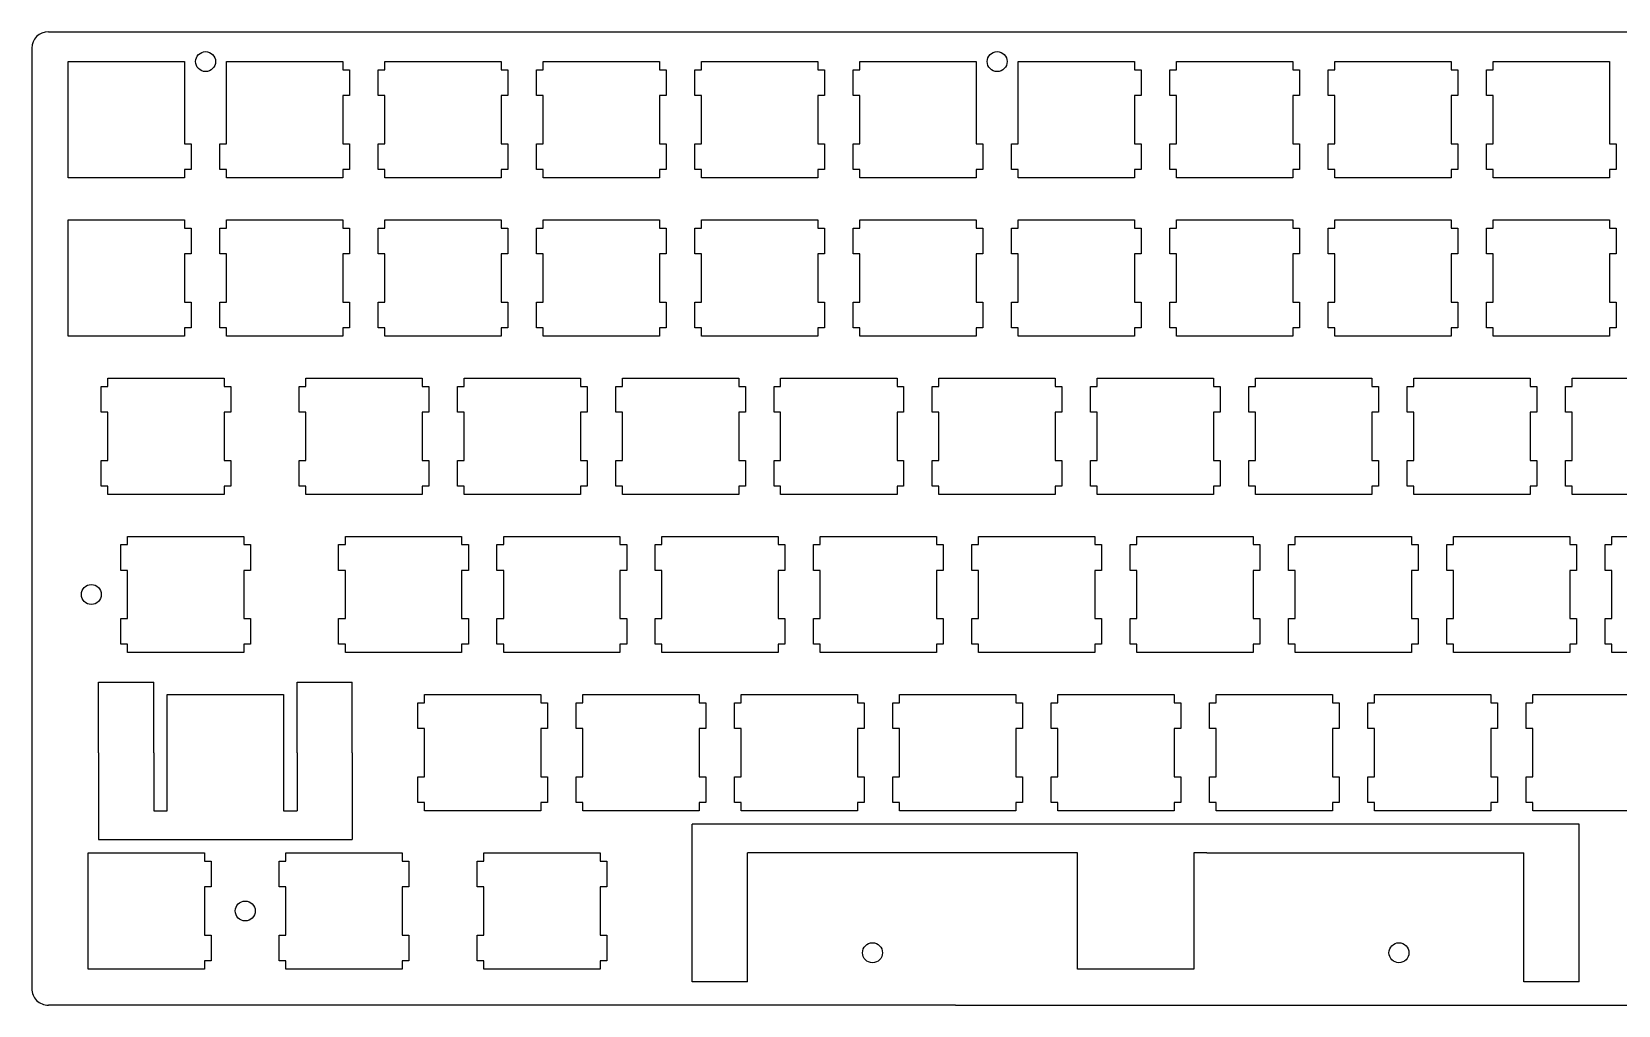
# Model space of a CAD drawing. Header units: millimetres. Extents: x 73 to 424, y 137 to 254.
# Drawn here: x 72.6 to 263.5, y 136.7 to 253.9 of the extents above; entities that cross this region are included whole.
import ezdxf

# ---------------------------------------------------------------- set-up
doc = ezdxf.new("R2010")
doc.units = ezdxf.units.MM

msp = doc.modelspace()

# ---------------------------------------------------------------- linework, layer by layer
at = {"linetype": 'Continuous'}
for p, q in [((74.57, 253.88), (421.98, 253.88)), ((72.57, 251.88), (72.57, 173.16)), ((80.61, 167.08), (80.61, 175.59)), ((80.61, 175.59), (87.26, 175.59)), ((87.26, 167.08), (87.26, 175.59)), ((88.87, 160.08), (88.87, 174.08)), ((102.87, 174.08), (102.87, 160.08)), ((104.49, 167.08), (104.49, 175.59)), ((104.49, 175.59), (111.14, 175.59)), ((111.14, 167.08), (111.14, 175.59)), ((72.57, 173.16), (72.57, 138.68)), ((80.61, 167.08), (80.61, 156.63)), ((87.26, 167.08), (87.26, 160.08)), ((104.49, 167.08), (104.49, 160.08)), ((111.14, 167.08), (111.14, 156.63)), ((87.26, 160.08), (88.87, 160.08)), ((102.87, 160.08), (104.49, 160.08)), ((258.78, 158.47), (152.05, 158.47)), ((152.05, 139.52), (152.05, 158.47)), ((258.78, 139.52), (258.78, 158.47)), ((80.61, 156.63), (111.14, 156.63)), ((158.7, 139.52), (158.7, 155.03)), ((196.84, 155.03), (158.7, 155.03)), ((198.41, 155.03), (196.84, 155.03)), ((198.41, 141.03), (198.41, 155.03)), ((213.99, 155.03), (212.41, 155.03)), ((212.41, 155.03), (212.41, 141.03)), ((213.99, 155.03), (252.12, 155.03)), ((252.12, 139.52), (252.12, 155.03)), ((158.7, 139.52), (152.05, 139.52)), ((258.78, 139.52), (252.12, 139.52)), ((183.74, 136.68), (74.57, 136.68)), ((183.74, 136.68), (421.98, 136.68))]:
    msp.add_line(p, q, dxfattribs=at)
at = {"color": 0}
for p, q in [((76.97, 246.18), (76.97, 250.28)), ((76.97, 250.28), (90.97, 250.28)), ((90.97, 250.28), (90.97, 240.38)), ((96.02, 240.38), (96.02, 250.28)), ((96.02, 250.28), (110.02, 250.28)), ((110.02, 250.28), (110.02, 249.28)), ((115.07, 249.28), (115.07, 250.28)), ((115.07, 250.28), (129.07, 250.28)), ((129.07, 250.28), (129.07, 249.28)), ((134.12, 249.28), (134.12, 250.28)), ((134.12, 250.28), (148.12, 250.28)), ((148.12, 250.28), (148.12, 249.28)), ((153.17, 249.28), (153.17, 250.28)), ((153.17, 250.28), (167.17, 250.28)), ((167.17, 250.28), (167.17, 249.28)), ((172.22, 249.28), (172.22, 250.28)), ((172.22, 250.28), (186.22, 250.28)), ((186.22, 250.28), (186.22, 240.38)), ((191.27, 240.38), (191.27, 250.28)), ((191.27, 250.28), (205.27, 250.28)), ((205.27, 250.28), (205.27, 249.28)), ((210.32, 249.28), (210.32, 250.28)), ((210.32, 250.28), (224.32, 250.28)), ((224.32, 250.28), (224.32, 249.28)), ((229.37, 249.28), (229.37, 250.28)), ((229.37, 250.28), (243.37, 250.28)), ((243.37, 250.28), (243.37, 249.28)), ((248.42, 249.28), (248.42, 250.28)), ((248.42, 250.28), (262.42, 250.28)), ((262.42, 250.28), (262.42, 240.38)), ((110.02, 249.28), (110.82, 249.28)), ((110.82, 249.28), (110.82, 246.18)), ((114.27, 246.18), (114.27, 249.28)), ((114.27, 249.28), (115.07, 249.28)), ((129.07, 249.28), (129.87, 249.28)), ((129.87, 249.28), (129.87, 246.18)), ((133.32, 246.18), (133.32, 249.28)), ((133.32, 249.28), (134.12, 249.28)), ((148.12, 249.28), (148.92, 249.28)), ((148.92, 249.28), (148.92, 246.18)), ((152.37, 246.18), (152.37, 249.28)), ((152.37, 249.28), (153.17, 249.28)), ((167.17, 249.28), (167.97, 249.28)), ((167.97, 249.28), (167.97, 246.18)), ((171.42, 246.18), (171.42, 249.28)), ((171.42, 249.28), (172.22, 249.28)), ((205.27, 249.28), (206.07, 249.28)), ((206.07, 249.28), (206.07, 246.18)), ((209.52, 246.18), (209.52, 249.28)), ((209.52, 249.28), (210.32, 249.28)), ((224.32, 249.28), (225.12, 249.28)), ((225.12, 249.28), (225.12, 246.18)), ((228.57, 246.18), (228.57, 249.28)), ((228.57, 249.28), (229.37, 249.28)), ((243.37, 249.28), (244.17, 249.28)), ((244.17, 249.28), (244.17, 246.18)), ((247.62, 246.18), (247.62, 249.28)), ((247.62, 249.28), (248.42, 249.28)), ((76.97, 237.28), (76.97, 246.18)), ((110.82, 246.18), (110.02, 246.18)), ((110.02, 246.18), (110.02, 240.38)), ((115.07, 246.18), (114.27, 246.18)), ((115.07, 240.38), (115.07, 246.18)), ((129.87, 246.18), (129.07, 246.18)), ((129.07, 246.18), (129.07, 240.38)), ((134.12, 246.18), (133.32, 246.18)), ((134.12, 240.38), (134.12, 246.18)), ((148.92, 246.18), (148.12, 246.18)), ((148.12, 246.18), (148.12, 240.38)), ((153.17, 246.18), (152.37, 246.18)), ((153.17, 240.38), (153.17, 246.18)), ((167.97, 246.18), (167.17, 246.18)), ((167.17, 246.18), (167.17, 240.38)), ((172.22, 246.18), (171.42, 246.18)), ((172.22, 240.38), (172.22, 246.18)), ((206.07, 246.18), (205.27, 246.18)), ((205.27, 246.18), (205.27, 240.38)), ((210.32, 246.18), (209.52, 246.18)), ((210.32, 240.38), (210.32, 246.18)), ((225.12, 246.18), (224.32, 246.18)), ((224.32, 246.18), (224.32, 240.38)), ((229.37, 246.18), (228.57, 246.18)), ((229.37, 240.38), (229.37, 246.18)), ((244.17, 246.18), (243.37, 246.18)), ((243.37, 246.18), (243.37, 240.38)), ((248.42, 246.18), (247.62, 246.18)), ((248.42, 240.38), (248.42, 246.18)), ((90.97, 240.38), (91.77, 240.38)), ((91.77, 240.38), (91.77, 237.28)), ((95.22, 237.28), (95.22, 240.38)), ((95.22, 240.38), (96.02, 240.38)), ((110.02, 240.38), (110.82, 240.38)), ((110.82, 240.38), (110.82, 237.28)), ((114.27, 237.28), (114.27, 240.38)), ((114.27, 240.38), (115.07, 240.38)), ((129.07, 240.38), (129.87, 240.38)), ((129.87, 240.38), (129.87, 237.28)), ((133.32, 237.28), (133.32, 240.38)), ((133.32, 240.38), (134.12, 240.38)), ((148.12, 240.38), (148.92, 240.38)), ((148.92, 240.38), (148.92, 237.28)), ((152.37, 237.28), (152.37, 240.38)), ((152.37, 240.38), (153.17, 240.38)), ((167.17, 240.38), (167.97, 240.38)), ((167.97, 240.38), (167.97, 237.28)), ((171.42, 237.28), (171.42, 240.38)), ((171.42, 240.38), (172.22, 240.38)), ((186.22, 240.38), (187.02, 240.38)), ((187.02, 240.38), (187.02, 237.28)), ((190.47, 237.28), (190.47, 240.38)), ((190.47, 240.38), (191.27, 240.38)), ((205.27, 240.38), (206.07, 240.38)), ((206.07, 240.38), (206.07, 237.28)), ((209.52, 237.28), (209.52, 240.38)), ((209.52, 240.38), (210.32, 240.38)), ((224.32, 240.38), (225.12, 240.38)), ((225.12, 240.38), (225.12, 237.28)), ((228.57, 237.28), (228.57, 240.38)), ((228.57, 240.38), (229.37, 240.38)), ((243.37, 240.38), (244.17, 240.38)), ((244.17, 240.38), (244.17, 237.28)), ((247.62, 237.28), (247.62, 240.38)), ((247.62, 240.38), (248.42, 240.38)), ((262.42, 240.38), (263.22, 240.38)), ((263.22, 240.38), (263.22, 237.28)), ((76.97, 236.28), (76.97, 237.28)), ((90.97, 237.28), (90.97, 236.28)), ((91.77, 237.28), (90.97, 237.28)), ((96.02, 237.28), (95.22, 237.28)), ((96.02, 236.28), (96.02, 237.28)), ((110.02, 237.28), (110.02, 236.28)), ((110.82, 237.28), (110.02, 237.28)), ((115.07, 237.28), (114.27, 237.28)), ((115.07, 236.28), (115.07, 237.28)), ((129.07, 237.28), (129.07, 236.28)), ((129.87, 237.28), (129.07, 237.28)), ((134.12, 237.28), (133.32, 237.28)), ((134.12, 236.28), (134.12, 237.28)), ((148.12, 237.28), (148.12, 236.28)), ((148.92, 237.28), (148.12, 237.28)), ((153.17, 237.28), (152.37, 237.28)), ((153.17, 236.28), (153.17, 237.28)), ((167.17, 237.28), (167.17, 236.28)), ((167.97, 237.28), (167.17, 237.28)), ((172.22, 237.28), (171.42, 237.28)), ((172.22, 236.28), (172.22, 237.28)), ((186.22, 237.28), (186.22, 236.28)), ((187.02, 237.28), (186.22, 237.28)), ((191.27, 237.28), (190.47, 237.28)), ((191.27, 236.28), (191.27, 237.28)), ((205.27, 237.28), (205.27, 236.28)), ((206.07, 237.28), (205.27, 237.28)), ((210.32, 237.28), (209.52, 237.28)), ((210.32, 236.28), (210.32, 237.28)), ((224.32, 237.28), (224.32, 236.28)), ((225.12, 237.28), (224.32, 237.28)), ((229.37, 237.28), (228.57, 237.28)), ((229.37, 236.28), (229.37, 237.28)), ((243.37, 237.28), (243.37, 236.28)), ((244.17, 237.28), (243.37, 237.28)), ((248.42, 237.28), (247.62, 237.28)), ((248.42, 236.28), (248.42, 237.28)), ((262.42, 237.28), (262.42, 236.28)), ((263.22, 237.28), (262.42, 237.28)), ((90.97, 236.28), (76.97, 236.28)), ((110.02, 236.28), (96.02, 236.28)), ((129.07, 236.28), (115.07, 236.28)), ((148.12, 236.28), (134.12, 236.28)), ((167.17, 236.28), (153.17, 236.28)), ((186.22, 236.28), (172.22, 236.28)), ((205.27, 236.28), (191.27, 236.28)), ((224.32, 236.28), (210.32, 236.28)), ((243.37, 236.28), (229.37, 236.28)), ((262.42, 236.28), (248.42, 236.28)), ((76.97, 227.13), (76.97, 231.23)), ((76.97, 231.23), (90.97, 231.23)), ((90.97, 231.23), (90.97, 230.23)), ((96.02, 230.23), (96.02, 231.23)), ((96.02, 231.23), (110.02, 231.23)), ((110.02, 231.23), (110.02, 230.23)), ((115.07, 230.23), (115.07, 231.23)), ((115.07, 231.23), (129.07, 231.23)), ((129.07, 231.23), (129.07, 230.23)), ((134.12, 230.23), (134.12, 231.23)), ((134.12, 231.23), (148.12, 231.23)), ((148.12, 231.23), (148.12, 230.23)), ((153.17, 230.23), (153.17, 231.23)), ((153.17, 231.23), (167.17, 231.23)), ((167.17, 231.23), (167.17, 230.23)), ((172.22, 230.23), (172.22, 231.23)), ((172.22, 231.23), (186.22, 231.23)), ((186.22, 231.23), (186.22, 230.23)), ((191.27, 230.23), (191.27, 231.23)), ((191.27, 231.23), (205.27, 231.23)), ((205.27, 231.23), (205.27, 230.23)), ((210.32, 230.23), (210.32, 231.23)), ((210.32, 231.23), (224.32, 231.23)), ((224.32, 231.23), (224.32, 230.23)), ((229.37, 230.23), (229.37, 231.23)), ((229.37, 231.23), (243.37, 231.23)), ((243.37, 231.23), (243.37, 230.23)), ((248.42, 230.23), (248.42, 231.23)), ((248.42, 231.23), (262.42, 231.23)), ((262.42, 231.23), (262.42, 230.23)), ((90.97, 230.23), (91.77, 230.23)), ((91.77, 230.23), (91.77, 227.13)), ((95.22, 227.13), (95.22, 230.23)), ((95.22, 230.23), (96.02, 230.23)), ((110.02, 230.23), (110.82, 230.23)), ((110.82, 230.23), (110.82, 227.13)), ((114.27, 227.13), (114.27, 230.23)), ((114.27, 230.23), (115.07, 230.23)), ((129.07, 230.23), (129.87, 230.23)), ((129.87, 230.23), (129.87, 227.13)), ((133.32, 227.13), (133.32, 230.23)), ((133.32, 230.23), (134.12, 230.23)), ((148.12, 230.23), (148.92, 230.23)), ((148.92, 230.23), (148.92, 227.13)), ((152.37, 227.13), (152.37, 230.23)), ((152.37, 230.23), (153.17, 230.23)), ((167.17, 230.23), (167.97, 230.23)), ((167.97, 230.23), (167.97, 227.13)), ((171.42, 227.13), (171.42, 230.23)), ((171.42, 230.23), (172.22, 230.23)), ((186.22, 230.23), (187.02, 230.23)), ((187.02, 230.23), (187.02, 227.13)), ((190.47, 227.13), (190.47, 230.23)), ((190.47, 230.23), (191.27, 230.23)), ((205.27, 230.23), (206.07, 230.23)), ((206.07, 230.23), (206.07, 227.13)), ((209.52, 227.13), (209.52, 230.23)), ((209.52, 230.23), (210.32, 230.23)), ((224.32, 230.23), (225.12, 230.23)), ((225.12, 230.23), (225.12, 227.13)), ((228.57, 227.13), (228.57, 230.23)), ((228.57, 230.23), (229.37, 230.23)), ((243.37, 230.23), (244.17, 230.23)), ((244.17, 230.23), (244.17, 227.13)), ((247.62, 227.13), (247.62, 230.23)), ((247.62, 230.23), (248.42, 230.23)), ((262.42, 230.23), (263.22, 230.23)), ((263.22, 230.23), (263.22, 227.13)), ((76.97, 218.23), (76.97, 227.13)), ((91.77, 227.13), (90.97, 227.13)), ((90.97, 227.13), (90.97, 221.33)), ((96.02, 227.13), (95.22, 227.13)), ((96.02, 221.33), (96.02, 227.13)), ((110.82, 227.13), (110.02, 227.13)), ((110.02, 227.13), (110.02, 221.33)), ((115.07, 227.13), (114.27, 227.13)), ((115.07, 221.33), (115.07, 227.13)), ((129.87, 227.13), (129.07, 227.13)), ((129.07, 227.13), (129.07, 221.33)), ((134.12, 227.13), (133.32, 227.13)), ((134.12, 221.33), (134.12, 227.13)), ((148.92, 227.13), (148.12, 227.13)), ((148.12, 227.13), (148.12, 221.33)), ((153.17, 227.13), (152.37, 227.13)), ((153.17, 221.33), (153.17, 227.13)), ((167.97, 227.13), (167.17, 227.13)), ((167.17, 227.13), (167.17, 221.33)), ((172.22, 227.13), (171.42, 227.13)), ((172.22, 221.33), (172.22, 227.13)), ((187.02, 227.13), (186.22, 227.13)), ((186.22, 227.13), (186.22, 221.33)), ((191.27, 227.13), (190.47, 227.13)), ((191.27, 221.33), (191.27, 227.13)), ((206.07, 227.13), (205.27, 227.13)), ((205.27, 227.13), (205.27, 221.33)), ((210.32, 227.13), (209.52, 227.13)), ((210.32, 221.33), (210.32, 227.13)), ((225.12, 227.13), (224.32, 227.13)), ((224.32, 227.13), (224.32, 221.33)), ((229.37, 227.13), (228.57, 227.13)), ((229.37, 221.33), (229.37, 227.13)), ((244.17, 227.13), (243.37, 227.13)), ((243.37, 227.13), (243.37, 221.33)), ((248.42, 227.13), (247.62, 227.13)), ((248.42, 221.33), (248.42, 227.13)), ((263.22, 227.13), (262.42, 227.13)), ((262.42, 227.13), (262.42, 221.33)), ((90.97, 221.33), (91.77, 221.33)), ((91.77, 221.33), (91.77, 218.23)), ((95.22, 218.23), (95.22, 221.33)), ((95.22, 221.33), (96.02, 221.33)), ((110.02, 221.33), (110.82, 221.33)), ((110.82, 221.33), (110.82, 218.23)), ((114.27, 218.23), (114.27, 221.33)), ((114.27, 221.33), (115.07, 221.33)), ((129.07, 221.33), (129.87, 221.33)), ((129.87, 221.33), (129.87, 218.23)), ((133.32, 218.23), (133.32, 221.33)), ((133.32, 221.33), (134.12, 221.33)), ((148.12, 221.33), (148.92, 221.33)), ((148.92, 221.33), (148.92, 218.23)), ((152.37, 218.23), (152.37, 221.33)), ((152.37, 221.33), (153.17, 221.33)), ((167.17, 221.33), (167.97, 221.33)), ((167.97, 221.33), (167.97, 218.23)), ((171.42, 218.23), (171.42, 221.33)), ((171.42, 221.33), (172.22, 221.33)), ((186.22, 221.33), (187.02, 221.33)), ((187.02, 221.33), (187.02, 218.23)), ((190.47, 218.23), (190.47, 221.33)), ((190.47, 221.33), (191.27, 221.33)), ((205.27, 221.33), (206.07, 221.33)), ((206.07, 221.33), (206.07, 218.23)), ((209.52, 218.23), (209.52, 221.33)), ((209.52, 221.33), (210.32, 221.33)), ((224.32, 221.33), (225.12, 221.33)), ((225.12, 221.33), (225.12, 218.23)), ((228.57, 218.23), (228.57, 221.33)), ((228.57, 221.33), (229.37, 221.33)), ((243.37, 221.33), (244.17, 221.33)), ((244.17, 221.33), (244.17, 218.23)), ((247.62, 218.23), (247.62, 221.33)), ((247.62, 221.33), (248.42, 221.33)), ((262.42, 221.33), (263.22, 221.33)), ((263.22, 221.33), (263.22, 218.23)), ((76.97, 217.23), (76.97, 218.23)), ((90.97, 218.23), (90.97, 217.23)), ((91.77, 218.23), (90.97, 218.23)), ((96.02, 218.23), (95.22, 218.23)), ((96.02, 217.23), (96.02, 218.23)), ((110.02, 218.23), (110.02, 217.23)), ((110.82, 218.23), (110.02, 218.23)), ((115.07, 218.23), (114.27, 218.23)), ((115.07, 217.23), (115.07, 218.23)), ((129.07, 218.23), (129.07, 217.23)), ((129.87, 218.23), (129.07, 218.23)), ((134.12, 218.23), (133.32, 218.23)), ((134.12, 217.23), (134.12, 218.23)), ((148.12, 218.23), (148.12, 217.23)), ((148.92, 218.23), (148.12, 218.23)), ((153.17, 218.23), (152.37, 218.23)), ((153.17, 217.23), (153.17, 218.23)), ((167.17, 218.23), (167.17, 217.23)), ((167.97, 218.23), (167.17, 218.23)), ((172.22, 218.23), (171.42, 218.23)), ((172.22, 217.23), (172.22, 218.23)), ((186.22, 218.23), (186.22, 217.23)), ((187.02, 218.23), (186.22, 218.23)), ((191.27, 218.23), (190.47, 218.23)), ((191.27, 217.23), (191.27, 218.23)), ((205.27, 218.23), (205.27, 217.23)), ((206.07, 218.23), (205.27, 218.23)), ((210.32, 218.23), (209.52, 218.23)), ((210.32, 217.23), (210.32, 218.23)), ((224.32, 218.23), (224.32, 217.23)), ((225.12, 218.23), (224.32, 218.23)), ((229.37, 218.23), (228.57, 218.23)), ((229.37, 217.23), (229.37, 218.23)), ((243.37, 218.23), (243.37, 217.23)), ((244.17, 218.23), (243.37, 218.23)), ((248.42, 218.23), (247.62, 218.23)), ((248.42, 217.23), (248.42, 218.23)), ((262.42, 218.23), (262.42, 217.23)), ((263.22, 218.23), (262.42, 218.23)), ((90.97, 217.23), (76.97, 217.23)), ((110.02, 217.23), (96.02, 217.23)), ((129.07, 217.23), (115.07, 217.23)), ((148.12, 217.23), (134.12, 217.23)), ((167.17, 217.23), (153.17, 217.23)), ((186.22, 217.23), (172.22, 217.23)), ((205.27, 217.23), (191.27, 217.23)), ((224.32, 217.23), (210.32, 217.23)), ((243.37, 217.23), (229.37, 217.23)), ((262.42, 217.23), (248.42, 217.23)), ((81.73, 211.18), (81.73, 212.18)), ((81.73, 212.18), (95.73, 212.18)), ((95.73, 212.18), (95.73, 211.18)), ((105.54, 211.18), (105.54, 212.18)), ((105.54, 212.18), (119.54, 212.18)), ((119.54, 212.18), (119.54, 211.18)), ((124.59, 211.18), (124.59, 212.18)), ((124.59, 212.18), (138.59, 212.18)), ((138.59, 212.18), (138.59, 211.18)), ((143.64, 211.18), (143.64, 212.18)), ((143.64, 212.18), (157.64, 212.18)), ((157.64, 212.18), (157.64, 211.18)), ((162.69, 211.18), (162.69, 212.18)), ((162.69, 212.18), (176.69, 212.18)), ((176.69, 212.18), (176.69, 211.18)), ((181.74, 211.18), (181.74, 212.18)), ((181.74, 212.18), (195.74, 212.18)), ((195.74, 212.18), (195.74, 211.18)), ((200.79, 211.18), (200.79, 212.18)), ((200.79, 212.18), (214.79, 212.18)), ((214.79, 212.18), (214.79, 211.18)), ((219.84, 211.18), (219.84, 212.18)), ((219.84, 212.18), (233.84, 212.18)), ((233.84, 212.18), (233.84, 211.18)), ((238.89, 211.18), (238.89, 212.18)), ((238.89, 212.18), (252.89, 212.18)), ((252.89, 212.18), (252.89, 211.18)), ((257.94, 211.18), (257.94, 212.18)), ((257.94, 212.18), (271.94, 212.18)), ((80.93, 208.08), (80.93, 211.18)), ((80.93, 211.18), (81.73, 211.18)), ((95.73, 211.18), (96.53, 211.18)), ((96.53, 211.18), (96.53, 208.08)), ((104.74, 208.08), (104.74, 211.18)), ((104.74, 211.18), (105.54, 211.18)), ((119.54, 211.18), (120.34, 211.18)), ((120.34, 211.18), (120.34, 208.08)), ((123.79, 208.08), (123.79, 211.18)), ((123.79, 211.18), (124.59, 211.18)), ((138.59, 211.18), (139.39, 211.18)), ((139.39, 211.18), (139.39, 208.08)), ((142.84, 208.08), (142.84, 211.18)), ((142.84, 211.18), (143.64, 211.18)), ((157.64, 211.18), (158.44, 211.18)), ((158.44, 211.18), (158.44, 208.08)), ((161.89, 208.08), (161.89, 211.18)), ((161.89, 211.18), (162.69, 211.18)), ((176.69, 211.18), (177.49, 211.18)), ((177.49, 211.18), (177.49, 208.08)), ((180.94, 208.08), (180.94, 211.18)), ((180.94, 211.18), (181.74, 211.18)), ((195.74, 211.18), (196.54, 211.18)), ((196.54, 211.18), (196.54, 208.08)), ((199.99, 208.08), (199.99, 211.18)), ((199.99, 211.18), (200.79, 211.18)), ((214.79, 211.18), (215.59, 211.18)), ((215.59, 211.18), (215.59, 208.08)), ((219.04, 208.08), (219.04, 211.18)), ((219.04, 211.18), (219.84, 211.18)), ((233.84, 211.18), (234.64, 211.18)), ((234.64, 211.18), (234.64, 208.08)), ((238.09, 208.08), (238.09, 211.18)), ((238.09, 211.18), (238.89, 211.18)), ((252.89, 211.18), (253.69, 211.18)), ((253.69, 211.18), (253.69, 208.08)), ((257.14, 208.08), (257.14, 211.18)), ((257.14, 211.18), (257.94, 211.18)), ((81.73, 208.08), (80.93, 208.08)), ((81.73, 202.28), (81.73, 208.08)), ((96.53, 208.08), (95.73, 208.08)), ((95.73, 208.08), (95.73, 202.28)), ((105.54, 208.08), (104.74, 208.08)), ((105.54, 202.28), (105.54, 208.08)), ((120.34, 208.08), (119.54, 208.08)), ((119.54, 208.08), (119.54, 202.28)), ((124.59, 208.08), (123.79, 208.08)), ((124.59, 202.28), (124.59, 208.08)), ((139.39, 208.08), (138.59, 208.08)), ((138.59, 208.08), (138.59, 202.28)), ((143.64, 208.08), (142.84, 208.08)), ((143.64, 202.28), (143.64, 208.08)), ((158.44, 208.08), (157.64, 208.08)), ((157.64, 208.08), (157.64, 202.28)), ((162.69, 208.08), (161.89, 208.08)), ((162.69, 202.28), (162.69, 208.08)), ((177.49, 208.08), (176.69, 208.08)), ((176.69, 208.08), (176.69, 202.28)), ((181.74, 208.08), (180.94, 208.08)), ((181.74, 202.28), (181.74, 208.08)), ((196.54, 208.08), (195.74, 208.08)), ((195.74, 208.08), (195.74, 202.28)), ((200.79, 208.08), (199.99, 208.08)), ((200.79, 202.28), (200.79, 208.08)), ((215.59, 208.08), (214.79, 208.08)), ((214.79, 208.08), (214.79, 202.28)), ((219.84, 208.08), (219.04, 208.08)), ((219.84, 202.28), (219.84, 208.08)), ((234.64, 208.08), (233.84, 208.08)), ((233.84, 208.08), (233.84, 202.28)), ((238.89, 208.08), (238.09, 208.08)), ((238.89, 202.28), (238.89, 208.08)), ((253.69, 208.08), (252.89, 208.08)), ((252.89, 208.08), (252.89, 202.28)), ((257.94, 208.08), (257.14, 208.08)), ((257.94, 202.28), (257.94, 208.08)), ((80.93, 199.18), (80.93, 202.28)), ((80.93, 202.28), (81.73, 202.28)), ((95.73, 202.28), (96.53, 202.28)), ((96.53, 202.28), (96.53, 199.18)), ((104.74, 199.18), (104.74, 202.28)), ((104.74, 202.28), (105.54, 202.28)), ((119.54, 202.28), (120.34, 202.28)), ((120.34, 202.28), (120.34, 199.18)), ((123.79, 199.18), (123.79, 202.28)), ((123.79, 202.28), (124.59, 202.28)), ((138.59, 202.28), (139.39, 202.28)), ((139.39, 202.28), (139.39, 199.18)), ((142.84, 199.18), (142.84, 202.28)), ((142.84, 202.28), (143.64, 202.28)), ((157.64, 202.28), (158.44, 202.28)), ((158.44, 202.28), (158.44, 199.18)), ((161.89, 199.18), (161.89, 202.28)), ((161.89, 202.28), (162.69, 202.28)), ((176.69, 202.28), (177.49, 202.28)), ((177.49, 202.28), (177.49, 199.18)), ((180.94, 199.18), (180.94, 202.28)), ((180.94, 202.28), (181.74, 202.28)), ((195.74, 202.28), (196.54, 202.28)), ((196.54, 202.28), (196.54, 199.18)), ((199.99, 199.18), (199.99, 202.28)), ((199.99, 202.28), (200.79, 202.28)), ((214.79, 202.28), (215.59, 202.28)), ((215.59, 202.28), (215.59, 199.18)), ((219.04, 199.18), (219.04, 202.28)), ((219.04, 202.28), (219.84, 202.28)), ((233.84, 202.28), (234.64, 202.28)), ((234.64, 202.28), (234.64, 199.18)), ((238.09, 199.18), (238.09, 202.28)), ((238.09, 202.28), (238.89, 202.28)), ((252.89, 202.28), (253.69, 202.28)), ((253.69, 202.28), (253.69, 199.18)), ((257.14, 199.18), (257.14, 202.28)), ((257.14, 202.28), (257.94, 202.28)), ((81.73, 199.18), (80.93, 199.18)), ((81.73, 198.18), (81.73, 199.18)), ((95.73, 199.18), (95.73, 198.18)), ((96.53, 199.18), (95.73, 199.18)), ((105.54, 199.18), (104.74, 199.18)), ((105.54, 198.18), (105.54, 199.18)), ((119.54, 199.18), (119.54, 198.18)), ((120.34, 199.18), (119.54, 199.18)), ((124.59, 199.18), (123.79, 199.18)), ((124.59, 198.18), (124.59, 199.18)), ((138.59, 199.18), (138.59, 198.18)), ((139.39, 199.18), (138.59, 199.18)), ((143.64, 199.18), (142.84, 199.18)), ((143.64, 198.18), (143.64, 199.18)), ((157.64, 199.18), (157.64, 198.18)), ((158.44, 199.18), (157.64, 199.18)), ((162.69, 199.18), (161.89, 199.18)), ((162.69, 198.18), (162.69, 199.18)), ((176.69, 199.18), (176.69, 198.18)), ((177.49, 199.18), (176.69, 199.18)), ((181.74, 199.18), (180.94, 199.18)), ((181.74, 198.18), (181.74, 199.18)), ((195.74, 199.18), (195.74, 198.18)), ((196.54, 199.18), (195.74, 199.18)), ((200.79, 199.18), (199.99, 199.18)), ((200.79, 198.18), (200.79, 199.18)), ((214.79, 199.18), (214.79, 198.18)), ((215.59, 199.18), (214.79, 199.18)), ((219.84, 199.18), (219.04, 199.18)), ((219.84, 198.18), (219.84, 199.18)), ((233.84, 199.18), (233.84, 198.18)), ((234.64, 199.18), (233.84, 199.18)), ((238.89, 199.18), (238.09, 199.18)), ((238.89, 198.18), (238.89, 199.18)), ((252.89, 199.18), (252.89, 198.18)), ((253.69, 199.18), (252.89, 199.18)), ((257.94, 199.18), (257.14, 199.18)), ((257.94, 198.18), (257.94, 199.18)), ((95.73, 198.18), (81.73, 198.18)), ((119.54, 198.18), (105.54, 198.18)), ((138.59, 198.18), (124.59, 198.18)), ((157.64, 198.18), (143.64, 198.18)), ((176.69, 198.18), (162.69, 198.18)), ((195.74, 198.18), (181.74, 198.18)), ((214.79, 198.18), (200.79, 198.18)), ((233.84, 198.18), (219.84, 198.18)), ((252.89, 198.18), (238.89, 198.18)), ((271.94, 198.18), (257.94, 198.18)), ((84.11, 192.13), (84.11, 193.13)), ((84.11, 193.13), (98.11, 193.13)), ((98.11, 193.13), (98.11, 192.13)), ((110.31, 192.13), (110.31, 193.13)), ((110.31, 193.13), (124.3, 193.13)), ((124.3, 193.13), (124.3, 192.13)), ((129.36, 192.13), (129.36, 193.13)), ((129.36, 193.13), (143.35, 193.13)), ((143.35, 193.13), (143.35, 192.13)), ((148.41, 192.13), (148.41, 193.13)), ((148.41, 193.13), (162.4, 193.13)), ((162.4, 193.13), (162.4, 192.13)), ((167.46, 192.13), (167.46, 193.13)), ((167.46, 193.13), (181.45, 193.13)), ((181.45, 193.13), (181.45, 192.13)), ((186.51, 192.13), (186.51, 193.13)), ((186.51, 193.13), (200.5, 193.13)), ((200.5, 193.13), (200.5, 192.13)), ((205.56, 192.13), (205.56, 193.13)), ((205.56, 193.13), (219.55, 193.13)), ((219.55, 193.13), (219.55, 192.13)), ((224.61, 192.13), (224.61, 193.13)), ((224.61, 193.13), (238.6, 193.13)), ((238.6, 193.13), (238.6, 192.13)), ((243.66, 192.13), (243.66, 193.13)), ((243.66, 193.13), (257.66, 193.13)), ((257.66, 193.13), (257.66, 192.13)), ((262.71, 192.13), (262.71, 193.13)), ((262.71, 193.13), (276.71, 193.13)), ((83.31, 189.03), (83.31, 192.13)), ((83.31, 192.13), (84.11, 192.13)), ((98.11, 192.13), (98.91, 192.13)), ((98.91, 192.13), (98.91, 189.03)), ((109.5, 189.03), (109.5, 192.13)), ((109.5, 192.13), (110.31, 192.13)), ((124.3, 192.13), (125.11, 192.13)), ((125.11, 192.13), (125.11, 189.03)), ((128.55, 189.03), (128.55, 192.13)), ((128.55, 192.13), (129.36, 192.13)), ((143.35, 192.13), (144.16, 192.13)), ((144.16, 192.13), (144.16, 189.03)), ((147.6, 189.03), (147.6, 192.13)), ((147.6, 192.13), (148.41, 192.13)), ((162.4, 192.13), (163.21, 192.13)), ((163.21, 192.13), (163.21, 189.03)), ((166.65, 189.03), (166.65, 192.13)), ((166.65, 192.13), (167.46, 192.13)), ((181.45, 192.13), (182.26, 192.13)), ((182.26, 192.13), (182.26, 189.03)), ((185.7, 189.03), (185.7, 192.13)), ((185.7, 192.13), (186.51, 192.13)), ((200.5, 192.13), (201.31, 192.13)), ((201.31, 192.13), (201.31, 189.03)), ((204.75, 189.03), (204.75, 192.13)), ((204.75, 192.13), (205.56, 192.13)), ((219.55, 192.13), (220.36, 192.13)), ((220.36, 192.13), (220.36, 189.03)), ((223.8, 189.03), (223.8, 192.13)), ((223.8, 192.13), (224.61, 192.13)), ((238.6, 192.13), (239.41, 192.13)), ((239.41, 192.13), (239.41, 189.03)), ((242.85, 189.03), (242.85, 192.13)), ((242.85, 192.13), (243.66, 192.13)), ((257.66, 192.13), (258.46, 192.13)), ((258.46, 192.13), (258.46, 189.03)), ((261.91, 189.03), (261.91, 192.13)), ((261.91, 192.13), (262.71, 192.13)), ((84.11, 189.03), (83.31, 189.03)), ((84.11, 183.23), (84.11, 189.03)), ((98.91, 189.03), (98.11, 189.03)), ((98.11, 189.03), (98.11, 183.23)), ((110.31, 189.03), (109.5, 189.03)), ((110.31, 183.23), (110.31, 189.03)), ((125.11, 189.03), (124.3, 189.03)), ((124.3, 189.03), (124.3, 183.23)), ((129.36, 189.03), (128.55, 189.03)), ((129.36, 183.23), (129.36, 189.03)), ((144.16, 189.03), (143.35, 189.03)), ((143.35, 189.03), (143.35, 183.23)), ((148.41, 189.03), (147.6, 189.03)), ((148.41, 183.23), (148.41, 189.03)), ((163.21, 189.03), (162.4, 189.03)), ((162.4, 189.03), (162.4, 183.23)), ((167.46, 189.03), (166.65, 189.03)), ((167.46, 183.23), (167.46, 189.03)), ((182.26, 189.03), (181.45, 189.03)), ((181.45, 189.03), (181.45, 183.23)), ((186.51, 189.03), (185.7, 189.03)), ((186.51, 183.23), (186.51, 189.03)), ((201.31, 189.03), (200.5, 189.03)), ((200.5, 189.03), (200.5, 183.23)), ((205.56, 189.03), (204.75, 189.03)), ((205.56, 183.23), (205.56, 189.03)), ((220.36, 189.03), (219.55, 189.03)), ((219.55, 189.03), (219.55, 183.23)), ((224.61, 189.03), (223.8, 189.03)), ((224.61, 183.23), (224.61, 189.03)), ((239.41, 189.03), (238.6, 189.03)), ((238.6, 189.03), (238.6, 183.23)), ((243.66, 189.03), (242.85, 189.03)), ((243.66, 183.23), (243.66, 189.03)), ((258.46, 189.03), (257.66, 189.03)), ((257.66, 189.03), (257.66, 183.23)), ((262.71, 189.03), (261.91, 189.03)), ((262.71, 183.23), (262.71, 189.03)), ((83.31, 180.13), (83.31, 183.23)), ((83.31, 183.23), (84.11, 183.23)), ((98.11, 183.23), (98.91, 183.23)), ((98.91, 183.23), (98.91, 180.13)), ((109.5, 180.13), (109.5, 183.23)), ((109.5, 183.23), (110.31, 183.23)), ((124.3, 183.23), (125.11, 183.23)), ((125.11, 183.23), (125.11, 180.13)), ((128.55, 180.13), (128.55, 183.23)), ((128.55, 183.23), (129.36, 183.23)), ((143.35, 183.23), (144.16, 183.23)), ((144.16, 183.23), (144.16, 180.13)), ((147.6, 180.13), (147.6, 183.23)), ((147.6, 183.23), (148.41, 183.23)), ((162.4, 183.23), (163.21, 183.23)), ((163.21, 183.23), (163.21, 180.13)), ((166.65, 180.13), (166.65, 183.23)), ((166.65, 183.23), (167.46, 183.23)), ((181.45, 183.23), (182.26, 183.23)), ((182.26, 183.23), (182.26, 180.13)), ((185.7, 180.13), (185.7, 183.23)), ((185.7, 183.23), (186.51, 183.23)), ((200.5, 183.23), (201.31, 183.23)), ((201.31, 183.23), (201.31, 180.13)), ((204.75, 180.13), (204.75, 183.23)), ((204.75, 183.23), (205.56, 183.23)), ((219.55, 183.23), (220.36, 183.23)), ((220.36, 183.23), (220.36, 180.13)), ((223.8, 180.13), (223.8, 183.23)), ((223.8, 183.23), (224.61, 183.23)), ((238.6, 183.23), (239.41, 183.23)), ((239.41, 183.23), (239.41, 180.13)), ((242.85, 180.13), (242.85, 183.23)), ((242.85, 183.23), (243.66, 183.23)), ((257.66, 183.23), (258.46, 183.23)), ((258.46, 183.23), (258.46, 180.13)), ((261.91, 180.13), (261.91, 183.23)), ((261.91, 183.23), (262.71, 183.23)), ((84.11, 180.13), (83.31, 180.13)), ((84.11, 179.13), (84.11, 180.13)), ((98.11, 180.13), (98.11, 179.13)), ((98.91, 180.13), (98.11, 180.13)), ((110.31, 180.13), (109.5, 180.13)), ((110.31, 179.13), (110.31, 180.13)), ((124.3, 180.13), (124.3, 179.13)), ((125.11, 180.13), (124.3, 180.13)), ((129.36, 180.13), (128.55, 180.13)), ((129.36, 179.13), (129.36, 180.13)), ((143.35, 180.13), (143.35, 179.13)), ((144.16, 180.13), (143.35, 180.13)), ((148.41, 180.13), (147.6, 180.13)), ((148.41, 179.13), (148.41, 180.13)), ((162.4, 180.13), (162.4, 179.13)), ((163.21, 180.13), (162.4, 180.13)), ((167.46, 180.13), (166.65, 180.13)), ((167.46, 179.13), (167.46, 180.13)), ((181.45, 180.13), (181.45, 179.13)), ((182.26, 180.13), (181.45, 180.13)), ((186.51, 180.13), (185.7, 180.13)), ((186.51, 179.13), (186.51, 180.13)), ((200.5, 180.13), (200.5, 179.13)), ((201.31, 180.13), (200.5, 180.13)), ((205.56, 180.13), (204.75, 180.13)), ((205.56, 179.13), (205.56, 180.13)), ((219.55, 180.13), (219.55, 179.13)), ((220.36, 180.13), (219.55, 180.13)), ((224.61, 180.13), (223.8, 180.13)), ((224.61, 179.13), (224.61, 180.13)), ((238.6, 180.13), (238.6, 179.13)), ((239.41, 180.13), (238.6, 180.13)), ((243.66, 180.13), (242.85, 180.13)), ((243.66, 179.13), (243.66, 180.13)), ((257.66, 180.13), (257.66, 179.13)), ((258.46, 180.13), (257.66, 180.13)), ((262.71, 180.13), (261.91, 180.13)), ((262.71, 179.13), (262.71, 180.13)), ((98.11, 179.13), (84.11, 179.13)), ((124.3, 179.13), (110.31, 179.13)), ((143.35, 179.13), (129.36, 179.13)), ((162.4, 179.13), (148.41, 179.13)), ((181.45, 179.13), (167.46, 179.13)), ((200.5, 179.13), (186.51, 179.13)), ((219.55, 179.13), (205.56, 179.13)), ((238.6, 179.13), (224.61, 179.13)), ((257.66, 179.13), (243.66, 179.13)), ((276.71, 179.13), (262.71, 179.13)), ((88.87, 174.08), (102.87, 174.08)), ((119.83, 173.08), (119.83, 174.08)), ((119.83, 174.08), (133.83, 174.08)), ((133.83, 174.08), (133.83, 173.08)), ((138.88, 173.08), (138.88, 174.08)), ((138.88, 174.08), (152.88, 174.08)), ((152.88, 174.08), (152.88, 173.08)), ((157.93, 173.08), (157.93, 174.08)), ((157.93, 174.08), (171.93, 174.08)), ((171.93, 174.08), (171.93, 173.08)), ((176.98, 173.08), (176.98, 174.08)), ((176.98, 174.08), (190.98, 174.08)), ((190.98, 174.08), (190.98, 173.08)), ((196.03, 173.08), (196.03, 174.08)), ((196.03, 174.08), (210.03, 174.08)), ((210.03, 174.08), (210.03, 173.08)), ((215.08, 173.08), (215.08, 174.08)), ((215.08, 174.08), (229.08, 174.08)), ((229.08, 174.08), (229.08, 173.08)), ((234.13, 173.08), (234.13, 174.08)), ((234.13, 174.08), (248.13, 174.08)), ((248.13, 174.08), (248.13, 173.08)), ((253.18, 173.08), (253.18, 174.08)), ((253.18, 174.08), (267.18, 174.08)), ((119.03, 169.98), (119.03, 173.08)), ((119.03, 173.08), (119.83, 173.08)), ((133.83, 173.08), (134.63, 173.08)), ((134.63, 173.08), (134.63, 169.98)), ((138.08, 169.98), (138.08, 173.08)), ((138.08, 173.08), (138.88, 173.08)), ((152.88, 173.08), (153.68, 173.08)), ((153.68, 173.08), (153.68, 169.98)), ((157.13, 169.98), (157.13, 173.08)), ((157.13, 173.08), (157.93, 173.08)), ((171.93, 173.08), (172.73, 173.08)), ((172.73, 173.08), (172.73, 169.98)), ((176.18, 169.98), (176.18, 173.08)), ((176.18, 173.08), (176.98, 173.08)), ((190.98, 173.08), (191.78, 173.08)), ((191.78, 173.08), (191.78, 169.98)), ((195.23, 169.98), (195.23, 173.08)), ((195.23, 173.08), (196.03, 173.08)), ((210.03, 173.08), (210.83, 173.08)), ((210.83, 173.08), (210.83, 169.98)), ((214.28, 169.98), (214.28, 173.08)), ((214.28, 173.08), (215.08, 173.08)), ((229.08, 173.08), (229.88, 173.08)), ((229.88, 173.08), (229.88, 169.98)), ((233.33, 169.98), (233.33, 173.08)), ((233.33, 173.08), (234.13, 173.08)), ((248.13, 173.08), (248.93, 173.08)), ((248.93, 173.08), (248.93, 169.98)), ((252.38, 169.98), (252.38, 173.08)), ((252.38, 173.08), (253.18, 173.08)), ((119.83, 169.98), (119.03, 169.98)), ((119.83, 164.18), (119.83, 169.98)), ((134.63, 169.98), (133.83, 169.98)), ((133.83, 169.98), (133.83, 164.18)), ((138.88, 169.98), (138.08, 169.98)), ((138.88, 164.18), (138.88, 169.98)), ((153.68, 169.98), (152.88, 169.98)), ((152.88, 169.98), (152.88, 164.18)), ((157.93, 169.98), (157.13, 169.98)), ((157.93, 164.18), (157.93, 169.98)), ((172.73, 169.98), (171.93, 169.98)), ((171.93, 169.98), (171.93, 164.18)), ((176.98, 169.98), (176.18, 169.98)), ((176.98, 164.18), (176.98, 169.98)), ((191.78, 169.98), (190.98, 169.98)), ((190.98, 169.98), (190.98, 164.18)), ((196.03, 169.98), (195.23, 169.98)), ((196.03, 164.18), (196.03, 169.98)), ((210.83, 169.98), (210.03, 169.98)), ((210.03, 169.98), (210.03, 164.18)), ((215.08, 169.98), (214.28, 169.98)), ((215.08, 164.18), (215.08, 169.98)), ((229.88, 169.98), (229.08, 169.98)), ((229.08, 169.98), (229.08, 164.18)), ((234.13, 169.98), (233.33, 169.98)), ((234.13, 164.18), (234.13, 169.98)), ((248.93, 169.98), (248.13, 169.98)), ((248.13, 169.98), (248.13, 164.18)), ((253.18, 169.98), (252.38, 169.98)), ((253.18, 164.18), (253.18, 169.98)), ((119.03, 161.08), (119.03, 164.18)), ((119.03, 164.18), (119.83, 164.18)), ((133.83, 164.18), (134.63, 164.18)), ((134.63, 164.18), (134.63, 161.08)), ((138.08, 161.08), (138.08, 164.18)), ((138.08, 164.18), (138.88, 164.18)), ((152.88, 164.18), (153.68, 164.18)), ((153.68, 164.18), (153.68, 161.08)), ((157.13, 161.08), (157.13, 164.18)), ((157.13, 164.18), (157.93, 164.18)), ((171.93, 164.18), (172.73, 164.18)), ((172.73, 164.18), (172.73, 161.08)), ((176.18, 161.08), (176.18, 164.18)), ((176.18, 164.18), (176.98, 164.18)), ((190.98, 164.18), (191.78, 164.18)), ((191.78, 164.18), (191.78, 161.08)), ((195.23, 161.08), (195.23, 164.18)), ((195.23, 164.18), (196.03, 164.18)), ((210.03, 164.18), (210.83, 164.18)), ((210.83, 164.18), (210.83, 161.08)), ((214.28, 161.08), (214.28, 164.18)), ((214.28, 164.18), (215.08, 164.18)), ((229.08, 164.18), (229.88, 164.18)), ((229.88, 164.18), (229.88, 161.08)), ((233.33, 161.08), (233.33, 164.18)), ((233.33, 164.18), (234.13, 164.18)), ((248.13, 164.18), (248.93, 164.18)), ((248.93, 164.18), (248.93, 161.08)), ((252.38, 161.08), (252.38, 164.18)), ((252.38, 164.18), (253.18, 164.18)), ((119.83, 161.08), (119.03, 161.08)), ((119.83, 160.08), (119.83, 161.08)), ((133.83, 161.08), (133.83, 160.08)), ((134.63, 161.08), (133.83, 161.08)), ((138.88, 161.08), (138.08, 161.08)), ((138.88, 160.08), (138.88, 161.08)), ((152.88, 161.08), (152.88, 160.08)), ((153.68, 161.08), (152.88, 161.08)), ((157.93, 161.08), (157.13, 161.08)), ((157.93, 160.08), (157.93, 161.08)), ((171.93, 161.08), (171.93, 160.08)), ((172.73, 161.08), (171.93, 161.08)), ((176.98, 161.08), (176.18, 161.08)), ((176.98, 160.08), (176.98, 161.08)), ((190.98, 161.08), (190.98, 160.08)), ((191.78, 161.08), (190.98, 161.08)), ((196.03, 161.08), (195.23, 161.08)), ((196.03, 160.08), (196.03, 161.08)), ((210.03, 161.08), (210.03, 160.08)), ((210.83, 161.08), (210.03, 161.08)), ((215.08, 161.08), (214.28, 161.08)), ((215.08, 160.08), (215.08, 161.08)), ((229.08, 161.08), (229.08, 160.08)), ((229.88, 161.08), (229.08, 161.08)), ((234.13, 161.08), (233.33, 161.08)), ((234.13, 160.08), (234.13, 161.08)), ((248.13, 161.08), (248.13, 160.08)), ((248.93, 161.08), (248.13, 161.08)), ((253.18, 161.08), (252.38, 161.08)), ((253.18, 160.08), (253.18, 161.08)), ((133.83, 160.08), (119.83, 160.08)), ((152.88, 160.08), (138.88, 160.08)), ((171.93, 160.08), (157.93, 160.08)), ((190.98, 160.08), (176.98, 160.08)), ((210.03, 160.08), (196.03, 160.08)), ((229.08, 160.08), (215.08, 160.08)), ((248.13, 160.08), (234.13, 160.08)), ((267.18, 160.08), (253.18, 160.08)), ((79.35, 150.93), (79.35, 155.03)), ((79.35, 155.03), (93.35, 155.03)), ((93.35, 155.03), (93.35, 154.03)), ((103.16, 154.03), (103.16, 155.03)), ((103.16, 155.03), (117.16, 155.03)), ((117.16, 155.03), (117.16, 154.03)), ((126.97, 154.03), (126.97, 155.03)), ((126.97, 155.03), (140.98, 155.03)), ((140.98, 155.03), (140.98, 154.03)), ((93.35, 154.03), (94.15, 154.03)), ((94.15, 154.03), (94.15, 150.93)), ((102.36, 150.93), (102.36, 154.03)), ((102.36, 154.03), (103.16, 154.03)), ((117.16, 154.03), (117.96, 154.03)), ((117.96, 154.03), (117.96, 150.93)), ((126.18, 150.93), (126.18, 154.03)), ((126.18, 154.03), (126.97, 154.03)), ((140.98, 154.03), (141.77, 154.03)), ((141.77, 154.03), (141.77, 150.93)), ((79.35, 142.03), (79.35, 150.93)), ((94.15, 150.93), (93.35, 150.93)), ((93.35, 150.93), (93.35, 145.13)), ((103.16, 150.93), (102.36, 150.93)), ((103.16, 145.13), (103.16, 150.93)), ((117.96, 150.93), (117.16, 150.93)), ((117.16, 150.93), (117.16, 145.13)), ((126.97, 150.93), (126.18, 150.93)), ((126.97, 145.13), (126.97, 150.93)), ((141.77, 150.93), (140.98, 150.93)), ((140.98, 150.93), (140.98, 145.13)), ((93.35, 145.13), (94.15, 145.13)), ((94.15, 145.13), (94.15, 142.03)), ((102.36, 142.03), (102.36, 145.13)), ((102.36, 145.13), (103.16, 145.13)), ((117.16, 145.13), (117.96, 145.13)), ((117.96, 145.13), (117.96, 142.03)), ((126.18, 142.03), (126.18, 145.13)), ((126.18, 145.13), (126.97, 145.13)), ((140.98, 145.13), (141.77, 145.13)), ((141.77, 145.13), (141.77, 142.03)), ((79.35, 141.03), (79.35, 142.03)), ((93.35, 142.03), (93.35, 141.03)), ((94.15, 142.03), (93.35, 142.03)), ((103.16, 142.03), (102.36, 142.03)), ((103.16, 141.03), (103.16, 142.03)), ((117.16, 142.03), (117.16, 141.03)), ((117.96, 142.03), (117.16, 142.03)), ((126.97, 142.03), (126.18, 142.03)), ((126.97, 141.03), (126.97, 142.03)), ((140.98, 142.03), (140.98, 141.03)), ((141.77, 142.03), (140.98, 142.03)), ((93.35, 141.03), (79.35, 141.03)), ((117.16, 141.03), (103.16, 141.03)), ((140.98, 141.03), (126.97, 141.03)), ((212.41, 141.03), (198.41, 141.03))]:
    msp.add_line(p, q, dxfattribs=at)
at = {"linetype": 'Continuous'}
for centre in [(93.49, 250.28), (188.74, 250.28), (79.74, 186.13), (98.26, 148.03), (173.74, 143), (237.09, 143)]:
    msp.add_circle(centre, 1.2, dxfattribs=at)
for centre, start, end in [((74.57, 251.88), 90, 180), ((74.57, 138.68), 180, 270.0024)]:
    msp.add_arc(centre, 2, start, end, dxfattribs=at)

doc.saveas('drawing.dxf')
